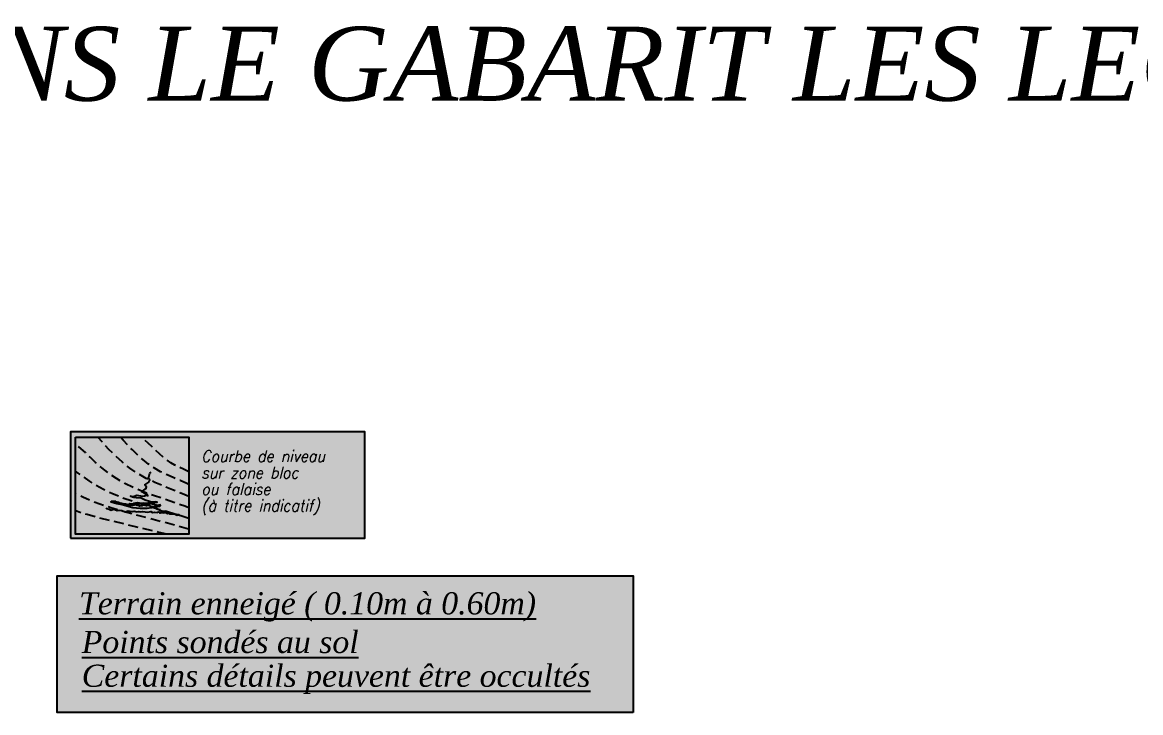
# Paper-space layout 'Legende' of a CAD drawing. Header units: millimetres. Extents: x 19 to 1130, y 28 to 365.
# Drawn here: x 266.5 to 493.7, y 225.2 to 365.3 of the extents above; entities that cross this region are included whole.
import ezdxf
from ezdxf.enums import TextEntityAlignment as Align

# ---------------------------------------------------------------- set-up
doc = ezdxf.new("R2010")
doc.units = ezdxf.units.MM
doc.header["$LTSCALE"] = 2
doc.linetypes.add('CACHEX2', pattern=[0.75, 0.5, -0.25])
doc.layers.add('CARTOUCHE', color=7, linetype='Continuous')
doc.styles.add('CARTOUCHE', font='timesi.ttf', dxfattribs={"height": 1})
doc.styles.add('ROMANS', font='ROMANC')

psp = doc.layouts.new('Legende')

# ---------------------------------------------------------------- hatches: boundary and pattern name
at = {"layer": 'CARTOUCHE'}
h = psp.add_hatch(color=255, dxfattribs=at)
h.dxf.hatch_style = 1
h.paths.add_polyline_path([(276.3, 260.55), (336.07, 260.55), (336.07, 282.15), (276.3, 282.15)])
h = psp.add_hatch(color=255, dxfattribs=at)
h.dxf.hatch_style = 1
h.paths.add_polyline_path([(390.59, 225.15), (273.56, 225.15), (273.56, 252.95), (390.59, 252.95)])

# ---------------------------------------------------------------- linework, layer by layer
for points in [[(276.3, 260.55), (336.07, 260.55), (336.07, 282.15), (276.3, 282.15)], [(277.26, 281.1), (300.3, 281.1), (300.3, 261.39), (277.26, 261.39)]]:
    psp.add_lwpolyline(points, close=True, dxfattribs=at)
at = {"layer": 'CARTOUCHE', "color": 20, "linetype": 'CACHEX2', "ltscale": 2, "elevation": 11080, "flags": 128}
psp.add_lwpolyline([(300.3, 266.75), (299.5, 267.07), (297.53, 267.76), (295.47, 268.46), (293.36, 269.17), (291.27, 269.93), (289.24, 270.76), (287.34, 271.67), (285.61, 272.68), (284.04, 273.76), (282.64, 274.87), (281.38, 275.96), (280.27, 277), (279.29, 277.94), (278.43, 278.75), (277.69, 279.38), (277.26, 279.67)], dxfattribs=at)
at = {"layer": 'CARTOUCHE', "color": 250, "linetype": 'CACHEX2', "ltscale": 2, "flags": 128}
for points, elevation in [([(300.3, 269.06), (298.69, 269.74), (296.97, 270.42), (295.21, 271.12), (293.43, 271.87), (291.67, 272.72), (289.97, 273.69), (288.34, 274.79), (286.82, 276.01), (285.4, 277.3), (284.09, 278.6), (282.9, 279.88), (281.85, 281.1), (281.85, 281.1)], 11076), ([(300.3, 271.46), (299.89, 271.67), (298.58, 272.26), (297.24, 272.84), (295.9, 273.43), (294.59, 274.07), (293.31, 274.79), (292.11, 275.62), (290.96, 276.53), (289.87, 277.5), (288.84, 278.51), (287.87, 279.51), (286.96, 280.49), (286.39, 281.1)], 11072), ([(300.3, 274.04), (300.18, 274.11), (299.26, 274.56), (298.37, 274.98), (297.5, 275.42), (296.66, 275.9), (295.87, 276.44), (295.1, 277.05), (294.35, 277.71), (293.6, 278.41), (292.84, 279.13), (292.07, 279.88), (291.25, 280.62), (290.69, 281.1)], 11068), ([(300.3, 264.54), (298.67, 265.08), (296.37, 265.78), (293.96, 266.49), (291.53, 267.21), (289.14, 267.95), (286.87, 268.74), (284.79, 269.56), (282.98, 270.44), (281.4, 271.33), (280.05, 272.21), (278.88, 273.04), (277.86, 273.79), (277.26, 274.21)], 11084), ([(300.3, 262.39), (300.25, 262.4), (297.84, 263.09), (295.21, 263.8), (292.46, 264.52), (289.69, 265.24), (287, 265.98), (284.49, 266.72), (282.24, 267.46), (280.34, 268.2), (278.77, 268.91), (277.47, 269.58), (277.26, 269.7)], 11088), ([(295.85, 261.39), (294.05, 261.82), (290.96, 262.55), (287.86, 263.28), (284.87, 264), (282.11, 264.69), (279.69, 265.35), (277.71, 265.96), (277.26, 266.11)], 11092)]:
    psp.add_lwpolyline(points, dxfattribs=dict(at, elevation=elevation))
at = {"layer": 'CARTOUCHE', "color": 129, "flags": 128}
psp.add_lwpolyline([(283.45, 266.74), (283.56, 266.58), (284.11, 266.49), (284.49, 266.28), (285.08, 266.46), (285.74, 266.21), (286.17, 266.27), (286.71, 266.18), (287.37, 265.93), (287.96, 266.1), (288.78, 265.96), (289.21, 266.03), (289.75, 265.93), (290.19, 266), (290.46, 265.95), (290.89, 266.02), (291.43, 265.93), (291.98, 265.83), (292.57, 266.01), (292.95, 265.8), (293.38, 265.87), (293.93, 265.77), (294.09, 265.89), (294.36, 265.84), (294.47, 265.68), (294.63, 265.79), (294.9, 265.75), (295.06, 265.86), (295.18, 265.7), (295.34, 265.81), (295.61, 265.77), (295.99, 265.56), (296.42, 265.62), (296.54, 265.46), (296.86, 265.69), (296.97, 265.53), (297.51, 265.44), (297.9, 265.23), (298.06, 265.34), (298.33, 265.3), (298.06, 265.34), (297.51, 265.44), (296.54, 265.46), (295.93, 265.99), (294.95, 266.02), (293.91, 266.48), (293.41, 266.84), (292.6, 266.99), (292.21, 267.19), (291.78, 267.13), (290.96, 267.27), (290.8, 267.15), (290.37, 267.09), (289.99, 267.3), (289.83, 267.18), (289.44, 267.39), (289.28, 267.28), (288.85, 267.21), (288.31, 267.3), (288.04, 267.35), (287.49, 267.45), (287.22, 267.49), (286.95, 267.54), (286.68, 267.59), (286.4, 267.63), (286.02, 267.84), (285.47, 267.93), (285.36, 268.09), (284.93, 268.03), (284.66, 268.07), (284.5, 267.96), (284.77, 267.92), (285.7, 267.61), (286.79, 267.43), (287.72, 267.13), (288.92, 266.78), (290.44, 266.66), (291.85, 266.69), (292.71, 266.83), (293.3, 267), (294, 267.02), (294.44, 267.09), (294.59, 267.2), (294.48, 267.36), (293.89, 267.18), (293.23, 267.44), (292.69, 267.53), (291.99, 267.51), (291.17, 267.65), (290.74, 267.59), (289.92, 267.73), (289.49, 267.66), (289.06, 267.6), (288.9, 267.48), (288.35, 267.58), (288.2, 267.46), (288.35, 267.58), (288.9, 267.48), (289.87, 267.45), (290.74, 267.59), (292.03, 267.78), (293.01, 267.75), (293.44, 267.82), (293.87, 267.89), (293.6, 267.93), (292.9, 267.91), (292.35, 268.01), (291.42, 268.31), (290.65, 268.72), (289.68, 268.75), (289.13, 268.84), (288.86, 268.89), (288.48, 269.1), (288.75, 269.05), (289.18, 269.12), (289.77, 269.29), (290.86, 269.11), (291.29, 269.17), (291.88, 269.35), (291.99, 269.19), (291.77, 269.51), (291.5, 269.56), (291, 269.92), (290.89, 270.08), (290.73, 269.97), (291.68, 270.65), (291.57, 270.81), (291.73, 270.92), (291.39, 271.4), (292.19, 271.96), (292.24, 272.23), (292.4, 272.34), (292.06, 272.82), (292.22, 272.94), (292.31, 273.48), (292.36, 273.75), (292.68, 273.98)], dxfattribs=at)
at = {"layer": 'CARTOUCHE', "lineweight": 25, "flags": 128}
psp.add_lwpolyline([(390.59, 225.15), (273.56, 225.15), (273.56, 252.95), (390.59, 252.95)], close=True, dxfattribs=at)

# ---------------------------------------------------------------- texts
at = {"layer": 'CARTOUCHE', "color": 1, "style": 'CARTOUCHE', "width": 1.01}
psp.add_text('NE PAS SUPPRIMER DANS LE GABARIT LES LEGENDES MEME SI ELLES NE VOUS CONCERNENT  PAS (Pierre)', height=15, rotation=360, dxfattribs=at).set_placement((574.96, 356.92), align=Align.MIDDLE_CENTER)
at = {"layer": 'CARTOUCHE', "style": 'ROMANS', "oblique": 13.5, "width": 0.9}
for s, p in [('Courbe de niveau', (302.84, 275.35)), ('sur zone bloc', (302.84, 272.01)), ('ou falaise', (302.84, 268.66)), ('(à titre indicatif)', (302.84, 265.32))]:
    psp.add_text(s, height=2.35, rotation=360, dxfattribs=at).set_placement(p, align=Align.BOTTOM_LEFT)
at = {"layer": 'CARTOUCHE', "style": 'CARTOUCHE', "width": 1.01}
for s, p in [('%%UTerrain enneigé ( 0.10m à 0.60m)', (278, 245.1)), ('%%UPoints sondés au sol', (278.56, 237.25)), ('%%UCertains détails peuvent être occultés', (278.56, 230.39))]:
    psp.add_text(s, height=4.5, rotation=0, dxfattribs=at).set_placement(p)

doc.saveas('drawing.dxf')
